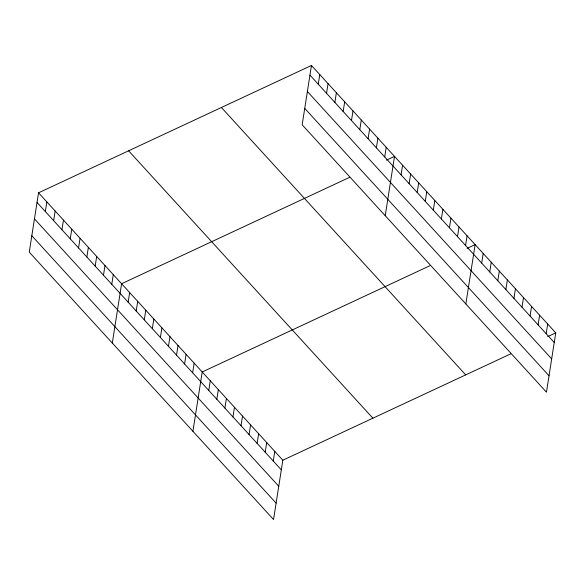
<?xml version="1.0" encoding="UTF-8"?>
<svg xmlns="http://www.w3.org/2000/svg" width="585" height="585" viewBox="0 0 585 585"><rect width="100%" height="100%" fill="white"/><g stroke="black" fill="none" stroke-linecap="round" stroke-linejoin="round"><path stroke-width="0.88" d="M38.537 192.816L29.25 252.135L273.539 519.531L282.833 460.212L38.537 192.816L311.461 65.469L555.75 332.865L546.463 392.184L302.167 124.788L311.461 65.469M45.337 211.551L46.844 201.905M53.637 220.647L55.151 211.002M61.944 229.737L63.458 220.092M70.251 238.826L71.765 229.181M78.558 247.916L80.072 238.278M86.865 257.012L88.372 247.367M95.172 266.102L96.679 256.457M103.479 275.191L104.986 265.546M111.779 284.288L113.293 274.643M112.313 343.051L121.6 283.732L349.486 177.394M128.152 302.204L129.658 292.558M136.21 311.023L137.724 301.377M144.276 319.849L145.782 310.204M152.334 328.675L153.848 319.03M160.4 337.494L161.906 327.849M168.458 346.32L169.972 336.675M176.516 355.146L178.03 345.501M184.582 363.965L186.088 354.327M192.64 372.791L194.154 363.146M192.926 431.291L202.213 371.972L430.099 265.634M208.765 390.444L210.278 380.798M216.83 399.262L218.337 389.617M224.889 408.089L226.402 398.443M232.954 416.915L234.461 407.27M241.013 425.734L242.526 416.089M249.071 434.56L250.585 424.915M257.137 443.386L258.643 433.741M318.255 84.203L319.761 74.558M265.195 452.205L266.709 442.567M326.562 93.293L328.068 83.655M273.261 461.031L274.767 451.386M334.869 102.39L336.375 92.744M343.168 111.479L344.682 101.834M351.475 120.568L352.989 110.923M359.782 129.665L361.296 120.02M368.089 138.755L369.603 129.109M376.396 147.844L377.903 138.199M384.703 156.934L386.21 147.288M385.23 215.704L394.517 156.385L386.473 160.136M401.069 174.849L402.582 165.204M409.127 183.675L410.641 174.03M417.193 192.502L418.699 182.856M425.251 201.32L426.765 191.683M433.317 210.147L434.823 200.501M441.375 218.973L442.889 209.328M449.441 227.799L450.947 218.154M457.499 236.618L459.013 226.973M465.565 245.444L467.071 235.799M465.843 303.944L475.137 244.625L467.093 248.376M481.682 263.089L483.195 253.444M489.747 271.915L491.254 262.27M497.806 280.741L499.319 271.096M505.871 289.568L507.378 279.923M513.93 298.387L515.443 288.741M521.995 307.213L523.502 297.568M530.054 316.039L531.568 306.394M538.12 324.858L539.626 315.213M546.178 333.684L547.692 324.039M282.833 460.212L510.72 353.874M547.706 336.616L555.75 332.865M309.948 75.114L554.236 342.51M307.381 91.509L551.67 358.897M304.734 108.393L549.03 375.789M221.393 107.494L465.689 374.89M128.605 150.791L372.894 418.187M37.03 202.461L281.319 469.857M34.464 218.856L278.752 486.252M31.817 235.74L276.105 503.137"/></g></svg>
